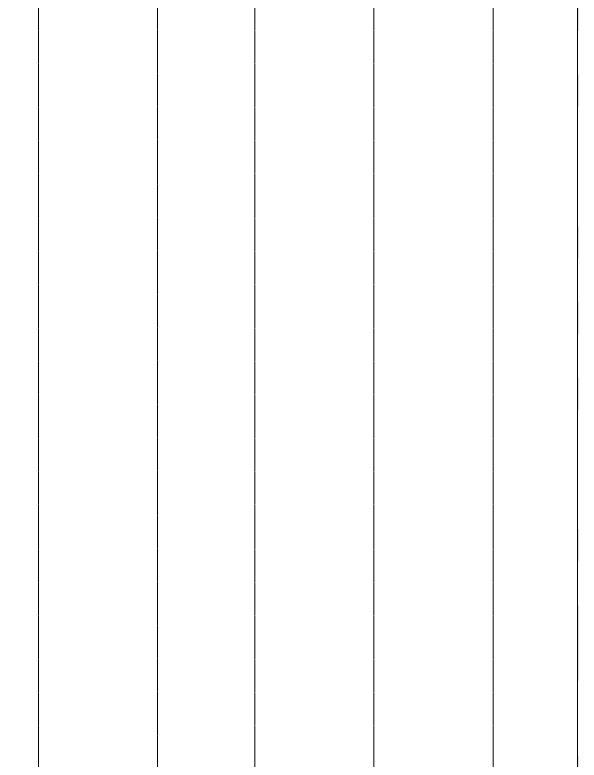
# Model space of a CAD drawing. Header units: millimetres. Extents: x -231292 to 573618, y -153144 to 564035.
# Drawn here: x 87433 to 103068, y 40230 to 60880 of the extents above; entities that cross this region are included whole.
import ezdxf

# ---------------------------------------------------------------- set-up
doc = ezdxf.new("R2010")
doc.units = ezdxf.units.MM
doc.linetypes.add('CENTER2', pattern=[28.575, 19.05, -3.175, 3.175, -3.175])
doc.linetypes.add('DASHED', pattern=[19.05, 12.7, -6.35])
for name, color, linetype, lineweight in [('A-Wall_Материал_Газоблок_Контур', 250, 'Continuous', 0), ('АР_Окна', 250, 'Continuous', 5), ('АР_Штриховка', 250, 'Continuous', 0), ('РД_Оси_100', 250, 'Continuous', 0)]:
    doc.layers.add(name, color=color, linetype=linetype, lineweight=lineweight)
doc.layers.add('АР_Делит', color=250, linetype='Continuous', lineweight=0, plot=False)

# ---------------------------------------------------------------- blocks, each defined once
blk = doc.blocks.new('СОШ_2200_АР_ОСИ_М100_28.05.24')
at = {"layer": 'АР_Делит', "color": 5, "linetype": 'DASHED'}
blk.add_lwpolyline([(114955, 135155), (114955, -355), (93595.036, -355), (93595.036, 13855), (94145, 13855), (94145, 68320), (66055, 68320), (66055, 13857.73), (83455, 13857.73), (83455, -355), (45245, -355), (45245, 13145), (44695, 13145), (44695, 26755), (45245, 26755), (45245, 68320), (20455, 68320), (20455, 26755), (27955, 26755), (27955, 13145), (-355, 13145), (-355, 100855)], dxfattribs=at)
at = {"layer": 'РД_Оси_100', "linetype": 'CENTER2'}
for p, q in [((79200, -6155), (79200, 139938.679)), ((85200, -6155), (85200, 139938.679)), ((88500, -6155), (88500, 139938.679)), ((91800, -6155), (91800, 139938.679))]:
    blk.add_line(p, q, dxfattribs=at)
blk.add_lwpolyline([(82500, 139938.679), (82500, -6155)], dxfattribs=at)

msp = doc.modelspace()

# ---------------------------------------------------------------- hatches: boundary and pattern name
at = {"layer": 'АР_Штриховка', "linetype": 'Continuous', "lineweight": 0}
h = msp.add_hatch(dxfattribs=at)
h.set_pattern_fill('_U', color=256, style=0, pattern_type=0)
h.set_pattern_definition([(360, (8883.4027, 13229.6861), (-4e-17, 1), [])])
h.paths.add_polyline_path([(103028.403, 27329.686), (103053.403, 27329.686), (103053.403, 34629.686), (103028.403, 34629.686)], flags=0)
h.paths.add_polyline_path([(103028.403, 37029.686), (103053.403, 37029.686), (103053.403, 38229.686), (103028.403, 38229.686)], flags=0)
h.paths.add_polyline_path([(103028.403, 39429.686), (103053.403, 39429.686), (103053.403, 40329.686), (103028.403, 40329.686)], flags=0)
h.paths.add_polyline_path([(103028.403, 42429.686), (103053.403, 42429.686), (103053.403, 44529.686), (103028.403, 44529.686)], flags=0)
h.paths.add_polyline_path([(103028.403, 45729.686), (103053.403, 45729.686), (103053.403, 46629.686), (103028.403, 46629.686)], flags=0)
h.paths.add_polyline_path([(103028.403, 49929.686), (103053.403, 49929.686), (103053.403, 50829.686), (103028.403, 50829.686)], flags=0)
h.paths.add_polyline_path([(103028.403, 52029.686), (103053.403, 52029.686), (103053.403, 52929.686), (103028.403, 52929.686)], flags=0)
h.paths.add_polyline_path([(103028.403, 54129.686), (103053.403, 54129.686), (103053.403, 55029.686), (103028.403, 55029.686)], flags=0)
h.paths.add_polyline_path([(103028.403, 58329.686), (103053.403, 58329.686), (103053.403, 59229.686), (103028.403, 59229.686)], flags=0)
h.paths.add_polyline_path([(103028.403, 60429.686), (103053.403, 60429.686), (103053.403, 61929.686), (103028.403, 61929.686)], flags=0)
h.paths.add_polyline_path([(103028.403, 63129.686), (103053.403, 63129.686), (103053.403, 64029.686), (103028.403, 64029.686)], flags=0)
h.paths.add_polyline_path([(103028.403, 67329.686), (103053.403, 67329.686), (103053.403, 68529.686), (103028.403, 68529.686)], flags=0)
h.paths.add_polyline_path([(103028.403, 69729.686), (103053.403, 69729.686), (103053.403, 70629.686), (103028.403, 70629.686)], flags=0)
h.paths.add_polyline_path([(103028.403, 71829.686), (103053.403, 71829.686), (103053.403, 72729.686), (103028.403, 72729.686)], flags=0)
h.paths.add_polyline_path([(103028.403, 76029.686), (103053.403, 76029.686), (103053.403, 77329.686), (103028.403, 77329.686)], flags=0)

# ---------------------------------------------------------------- linework, layer by layer
at = {"layer": 'A-Wall_Материал_Газоблок_Контур', "linetype": 'Continuous', "lineweight": 0}
for p, q in [((103028.403, 60429.686), (103028.403, 59229.686)), ((103028.403, 58329.686), (103028.403, 55029.686)), ((103028.403, 54129.686), (103028.403, 52929.686)), ((103028.403, 52029.686), (103028.403, 50829.686)), ((103028.403, 49929.686), (103028.403, 46629.686)), ((103028.403, 45729.686), (103028.403, 44529.686)), ((103028.403, 42429.686), (103028.403, 40329.686))]:
    msp.add_line(p, q, dxfattribs=at)
at = {"layer": 'АР_Окна', "linetype": 'Continuous', "lineweight": 5}
for p, q in [((103028.403, 59229.686), (103028.403, 60429.686)), ((103028.403, 55029.686), (103028.403, 58329.686)), ((103028.403, 52929.686), (103028.403, 54129.686)), ((103028.403, 50829.686), (103028.403, 52029.686)), ((103028.403, 46629.686), (103028.403, 49929.686)), ((103028.403, 44529.686), (103028.403, 45729.686)), ((103028.403, 40329.686), (103028.403, 42429.686))]:
    msp.add_line(p, q, dxfattribs=at)

# ---------------------------------------------------------------- block references
at = {"layer": 'РД_Оси_100'}
msp.add_blockref('СОШ_2200_АР_ОСИ_М100_28.05.24', (8883.403, 13229.686), dxfattribs=at)

doc.saveas('drawing.dxf')
